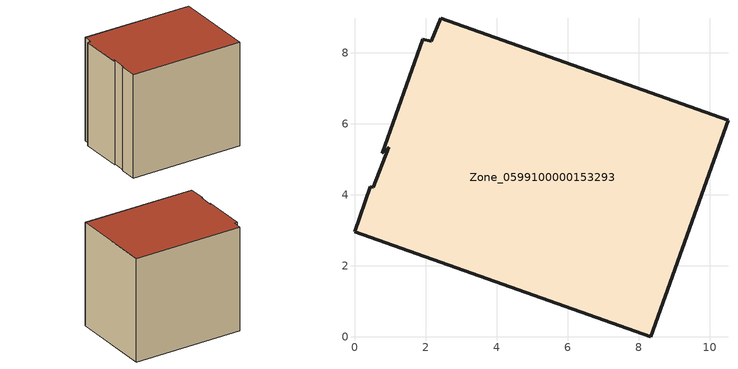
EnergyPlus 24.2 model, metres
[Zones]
Zone_0599100000153293
 floor ground (C_G): 0.45,4.22 0.52,4.22 0.97,5.33 0.78,5.16 1.93,8.38 2.16,8.32 2.42,8.97 10.51,6.1 8.34,0 0,2.96 z0.46
 wall outside (C_F): 8.34,0 10.51,6.1 2.42,8.97 2.16,8.32 1.93,8.38 0.78,5.16 0.97,5.33 0.52,4.22 0.45,4.22 0,2.96 8.34,0 z0.46:8.56
 roof outside (C_R): 0.52,4.22 0.45,4.22 0,2.96 8.34,0 10.51,6.1 2.42,8.97 2.16,8.32 1.93,8.38 0.78,5.16 0.97,5.33 z8.56
[BUILDING]
Pand.0599100000153293: North Axis=0; Terrain=City; Loads Convergence Tolerance Value=0.04; Temperature Convergence Tolerance Value=0.4; Solar Distribution=FullExterior; Maximum Number of Warmup Days=25; Minimum Number of Warmup Days=1
[Site:Location]
Rotterdam.The.Hague.AP_ZH_NLD Design_Conditions: Latitude=51.96; Longitude=4.45; Time Zone=1; Elevation=-4.5
[SITE:GROUNDTEMPERATURE:BUILDINGSURFACE]
18, 18, 18, 18, 18, 18, 18, 18, 18, 18, 18, 18
[MATERIAL] Thermal Absorptance=0.9; Solar Absorptance=0.7; Visible Absorptance=0.7
Name | Roughness | Thickness | Conductivity | Density | Specific Heat
G.TI.1965-1974 | MediumSmooth | 0.15 | 0.882353 | 540 | 1210
F.TI.1965-1974 | Rough | 0.3 | 0.697674 | 1920 | 840
R.TI.1965-1974 | MediumRough | 0.2 | 0.232558 | 1500 | 1000
[CONSTRUCTION]
C_G: G.TI.1965-1974
C_F: F.TI.1965-1974
C_R: R.TI.1965-1974
[ZONE]
Zone_0599100000153293: Type=1; Multiplier=1; Ceiling Height=Autocalculate; Volume=Autocalculate; Floor Area=autocalculate; Part of Total Floor Area=Yes
[ZONEINFILTRATION:DESIGNFLOWRATE]
Infil_Zone_0599100000153293: Zone or ZoneList or Space or SpaceList=Zone_0599100000153293; Schedule=AlwaysOn; Design Flow Rate Calculation Method=Flow/Area; Flow Rate per Floor Area=0.003; Constant Term Coefficient=1; Temperature Term Coefficient=0; Velocity Term Coefficient=0; Velocity Squared Term Coefficient=0
[HVACTEMPLATE:ZONE:IDEALLOADSAIRSYSTEM]
Zone_0599100000153293: Maximum Heating Supply Air Temperature=50; Minimum Cooling Supply Air Temperature=13; Maximum Heating Supply Air Humidity Ratio=0.0156; Minimum Cooling Supply Air Humidity Ratio=0.0077; Heating Limit=NoLimit; Cooling Limit=NoLimit; Dehumidification Control Type=ConstantSensibleHeatRatio; Cooling Sensible Heat Ratio=0.7; Dehumidification Setpoint=60; Humidification Control Type=None; Humidification Setpoint=30; Outdoor Air Method=None; Outdoor Air Flow Rate per Person=0.00944; Outdoor Air Flow Rate per Zone Floor Area=0; Outdoor Air Flow Rate per Zone=0; Demand Controlled Ventilation Type=None; Outdoor Air Economizer Type=NoEconomizer; Heat Recovery Type=None; Sensible Heat Recovery Effectiveness=0.7; Latent Heat Recovery Effectiveness=0.65
[ZONECONTROL:THERMOSTAT]
ThermostatControl_Zone_0599100000153293: Zone or ZoneList=Zone_0599100000153293; Control Type Schedule=DualSetpointControlType; Control 1=Thermostat_Zone_0599100000153293; Temperature Difference Between Cutout And Setpoint=0
[THERMOSTATSETPOINT:DUALSETPOINT]
Thermostat_Zone_0599100000153293: Heating Setpoint Temperature Schedule=HeatingSetpoint_Zone_0599100000153293; Cooling Setpoint Temperature Schedule=CoolingSetpoint_Zone_0599100000153293
[SCHEDULE:COMPACT]
HeatingSetpoint_Zone_0599100000153293: Through: 12/31, For: AllDays, Until: 24:00, 21
CoolingSetpoint_Zone_0599100000153293: Through: 12/31, For: AllDays, Until: 24:00, 24
DualSetpointControlType: Through: 12/31, For: AllDays, Until: 24:00, 4
AlwaysOn: Through: 12/31, For: AllDays, Until: 24:00, 1
